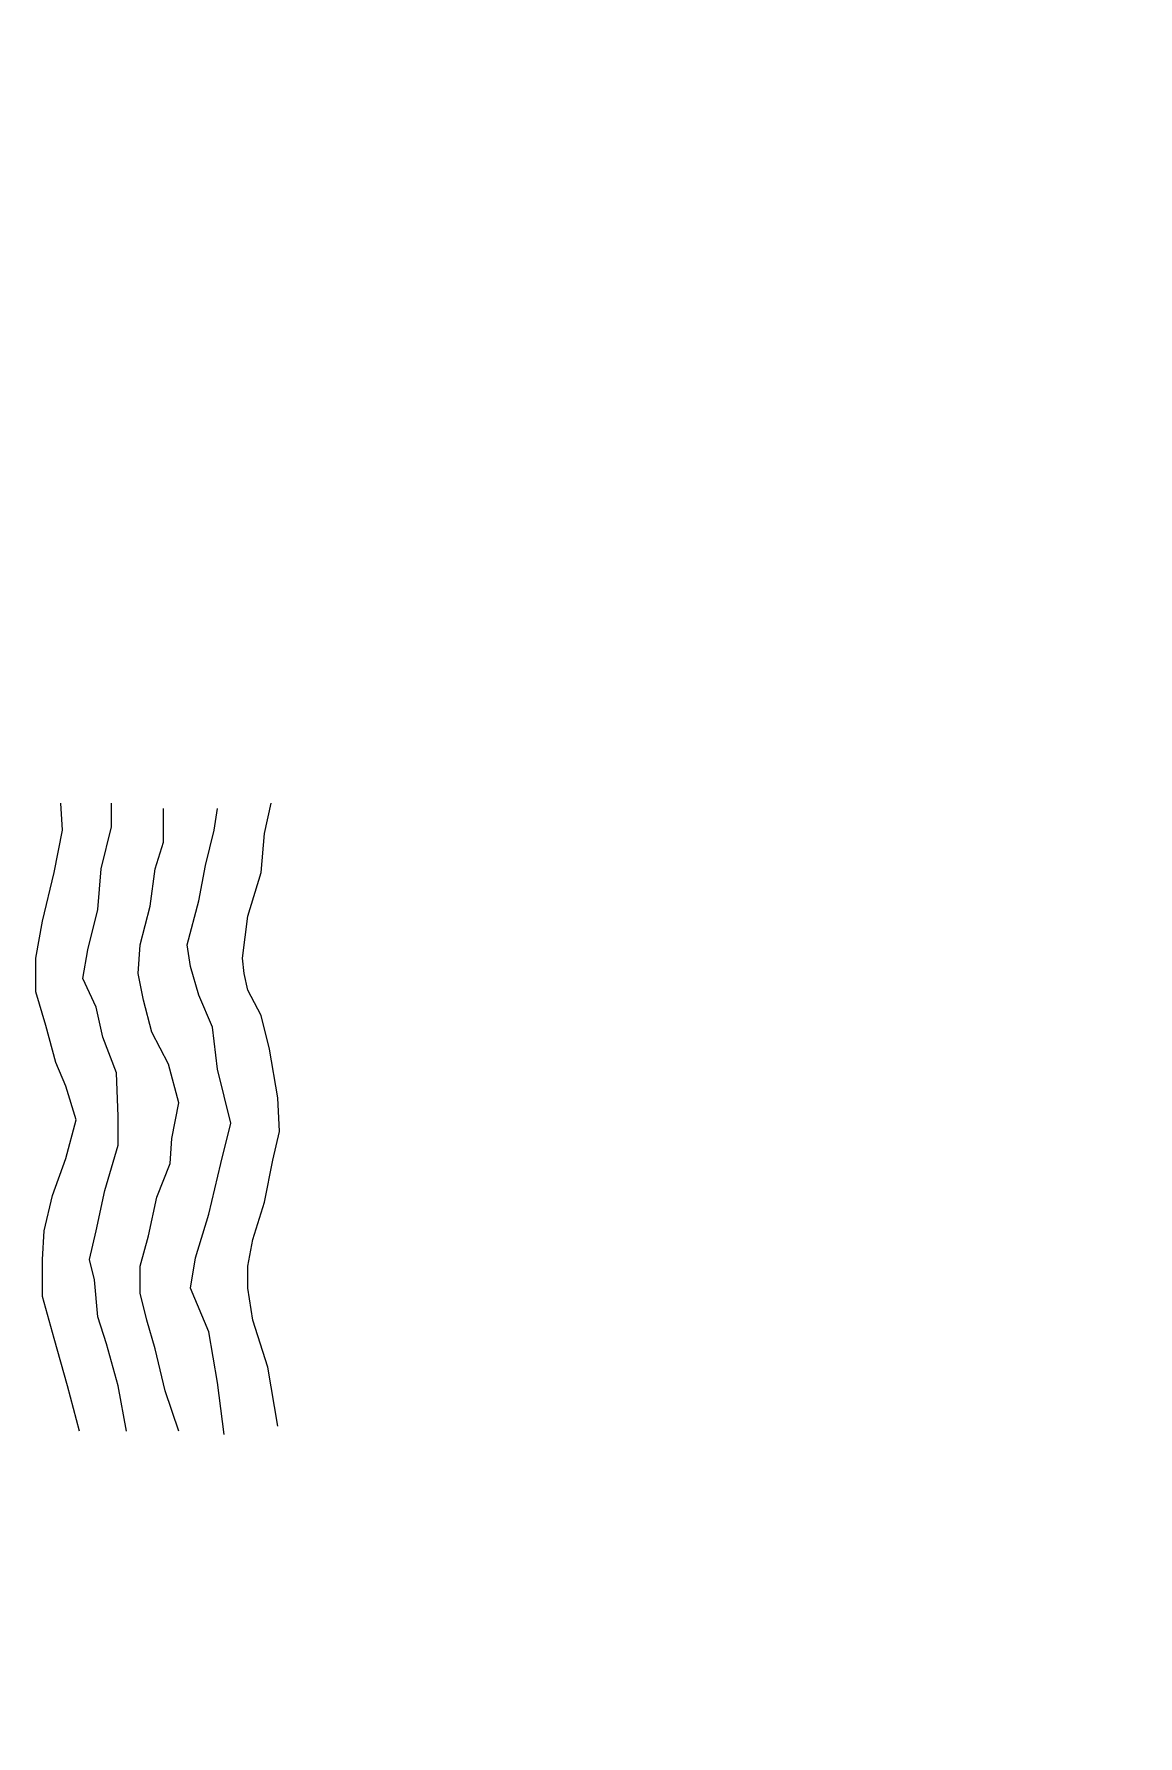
# Model space of a CAD drawing. Extents: x 747954 to 748544, y 4316381 to 4317408.
# Drawn here: x 747998.67 to 748005.23, y 4317247.51 to 4317257.62 of the extents above; entities that cross this region are included whole.
import ezdxf

# ---------------------------------------------------------------- set-up
doc = ezdxf.new("R2010")
doc.units = 0
doc.layers.get('0').update_dxf_attribs({"linetype": 'CONTINUOUS'})

msp = doc.modelspace()

# ---------------------------------------------------------------- linework, layer by layer
at = {"color": 0, "linetype": 'CONTINUOUS'}
for p, q in [((747998.84, 4317252.89), (747998.83, 4317253.05)), ((747998.84, 4317252.89), (747998.83, 4317253.05)), ((747999.13, 4317252.91), (747999.13, 4317253.05)), ((747999.13, 4317252.91), (747999.13, 4317253.05)), ((747999.44, 4317252.82), (747999.44, 4317253.02)), ((747999.44, 4317252.82), (747999.44, 4317253.02)), ((747999.74, 4317252.89), (747999.76, 4317253.02)), ((747999.74, 4317252.89), (747999.76, 4317253.02)), ((748000.04, 4317252.87), (748000.08, 4317253.05)), ((748000.04, 4317252.87), (748000.08, 4317253.05)), ((747998.79, 4317252.64), (747998.84, 4317252.89)), ((747998.79, 4317252.64), (747998.84, 4317252.89)), ((747999.07, 4317252.66), (747999.13, 4317252.91)), ((747999.07, 4317252.66), (747999.13, 4317252.91)), ((747999.69, 4317252.68), (747999.74, 4317252.89)), ((747999.69, 4317252.68), (747999.74, 4317252.89)), ((747999.39, 4317252.66), (747999.44, 4317252.82)), ((747999.39, 4317252.66), (747999.44, 4317252.82)), ((748000.02, 4317252.64), (748000.04, 4317252.87)), ((748000.02, 4317252.64), (748000.04, 4317252.87)), ((747999.65, 4317252.47), (747999.69, 4317252.68)), ((747999.65, 4317252.47), (747999.69, 4317252.68)), ((747998.72, 4317252.35), (747998.79, 4317252.64)), ((747998.72, 4317252.35), (747998.79, 4317252.64)), ((747999.05, 4317252.42), (747999.07, 4317252.66)), ((747999.05, 4317252.42), (747999.07, 4317252.66)), ((747999.36, 4317252.44), (747999.39, 4317252.66)), ((747999.36, 4317252.44), (747999.39, 4317252.66)), ((747999.94, 4317252.38), (748000.02, 4317252.64)), ((747999.94, 4317252.38), (748000.02, 4317252.64)), ((747998.99, 4317252.18), (747999.05, 4317252.42)), ((747998.99, 4317252.18), (747999.05, 4317252.42)), ((747999.3, 4317252.21), (747999.36, 4317252.44)), ((747999.3, 4317252.21), (747999.36, 4317252.44)), ((747999.58, 4317252.21), (747999.65, 4317252.47)), ((747999.58, 4317252.21), (747999.65, 4317252.47)), ((747999.91, 4317252.13), (747999.94, 4317252.38)), ((747999.91, 4317252.13), (747999.94, 4317252.38)), ((747998.68, 4317252.13), (747998.72, 4317252.35)), ((747998.68, 4317252.13), (747998.72, 4317252.35)), ((747998.96, 4317252.01), (747998.99, 4317252.18)), ((747998.96, 4317252.01), (747998.99, 4317252.18)), ((747999.29, 4317252.04), (747999.3, 4317252.21)), ((747999.29, 4317252.04), (747999.3, 4317252.21)), ((747999.6, 4317252.08), (747999.58, 4317252.21)), ((747999.6, 4317252.08), (747999.58, 4317252.21)), ((747998.68, 4317251.93), (747998.68, 4317252.13)), ((747998.68, 4317251.93), (747998.68, 4317252.13)), ((747999.65, 4317251.91), (747999.6, 4317252.08)), ((747999.65, 4317251.91), (747999.6, 4317252.08)), ((747999.92, 4317252.04), (747999.91, 4317252.13)), ((747999.92, 4317252.04), (747999.91, 4317252.13)), ((747999.04, 4317251.84), (747998.96, 4317252.01)), ((747999.04, 4317251.84), (747998.96, 4317252.01)), ((747999.32, 4317251.88), (747999.29, 4317252.04)), ((747999.32, 4317251.88), (747999.29, 4317252.04)), ((747999.94, 4317251.94), (747999.92, 4317252.04)), ((747999.94, 4317251.94), (747999.92, 4317252.04)), ((747998.74, 4317251.73), (747998.68, 4317251.93)), ((747998.74, 4317251.73), (747998.68, 4317251.93)), ((747999.37, 4317251.69), (747999.32, 4317251.88)), ((747999.37, 4317251.69), (747999.32, 4317251.88)), ((747999.73, 4317251.72), (747999.65, 4317251.91)), ((747999.73, 4317251.72), (747999.65, 4317251.91)), ((748000.02, 4317251.79), (747999.94, 4317251.94)), ((748000.02, 4317251.79), (747999.94, 4317251.94)), ((747999.08, 4317251.66), (747999.04, 4317251.84)), ((747999.08, 4317251.66), (747999.04, 4317251.84)), ((748000.07, 4317251.59), (748000.02, 4317251.79)), ((748000.07, 4317251.59), (748000.02, 4317251.79)), ((747998.8, 4317251.51), (747998.74, 4317251.73)), ((747998.8, 4317251.51), (747998.74, 4317251.73)), ((747999.47, 4317251.5), (747999.37, 4317251.69)), ((747999.47, 4317251.5), (747999.37, 4317251.69)), ((747999.76, 4317251.47), (747999.73, 4317251.72)), ((747999.76, 4317251.47), (747999.73, 4317251.72)), ((747999.16, 4317251.45), (747999.08, 4317251.66)), ((747999.16, 4317251.45), (747999.08, 4317251.66)), ((748000.12, 4317251.3), (748000.07, 4317251.59)), ((748000.12, 4317251.3), (748000.07, 4317251.59)), ((747998.86, 4317251.37), (747998.8, 4317251.51)), ((747998.86, 4317251.37), (747998.8, 4317251.51)), ((747999.53, 4317251.27), (747999.47, 4317251.5)), ((747999.53, 4317251.27), (747999.47, 4317251.5)), ((747999.84, 4317251.15), (747999.76, 4317251.47)), ((747999.84, 4317251.15), (747999.76, 4317251.47)), ((747998.92, 4317251.17), (747998.86, 4317251.37)), ((747998.92, 4317251.17), (747998.86, 4317251.37)), ((747999.17, 4317251.19), (747999.16, 4317251.45)), ((747999.17, 4317251.19), (747999.16, 4317251.45)), ((747999.49, 4317251.06), (747999.53, 4317251.27)), ((747999.49, 4317251.06), (747999.53, 4317251.27)), ((748000.13, 4317251.1), (748000.12, 4317251.3)), ((748000.13, 4317251.1), (748000.12, 4317251.3)), ((747998.86, 4317250.94), (747998.92, 4317251.17)), ((747998.86, 4317250.94), (747998.92, 4317251.17)), ((747999.17, 4317251.02), (747999.17, 4317251.19)), ((747999.17, 4317251.02), (747999.17, 4317251.19)), ((747999.78, 4317250.91), (747999.84, 4317251.15)), ((747999.78, 4317250.91), (747999.84, 4317251.15)), ((748000.09, 4317250.93), (748000.13, 4317251.1)), ((748000.09, 4317250.93), (748000.13, 4317251.1)), ((747999.09, 4317250.75), (747999.17, 4317251.02)), ((747999.09, 4317250.75), (747999.17, 4317251.02)), ((747999.48, 4317250.91), (747999.49, 4317251.06)), ((747999.48, 4317250.91), (747999.49, 4317251.06)), ((747998.78, 4317250.72), (747998.86, 4317250.94)), ((747998.78, 4317250.72), (747998.86, 4317250.94)), ((747999.4, 4317250.71), (747999.48, 4317250.91)), ((747999.4, 4317250.71), (747999.48, 4317250.91)), ((747999.71, 4317250.61), (747999.78, 4317250.91)), ((747999.71, 4317250.61), (747999.78, 4317250.91)), ((748000.04, 4317250.68), (748000.09, 4317250.93)), ((748000.04, 4317250.68), (748000.09, 4317250.93)), ((747998.73, 4317250.51), (747998.78, 4317250.72)), ((747998.73, 4317250.51), (747998.78, 4317250.72)), ((747999.04, 4317250.51), (747999.09, 4317250.75)), ((747999.04, 4317250.51), (747999.09, 4317250.75)), ((747999.35, 4317250.48), (747999.4, 4317250.71)), ((747999.35, 4317250.48), (747999.4, 4317250.71)), ((747999.97, 4317250.46), (748000.04, 4317250.68)), ((747999.97, 4317250.46), (748000.04, 4317250.68)), ((747999.63, 4317250.35), (747999.71, 4317250.61)), ((747999.63, 4317250.35), (747999.71, 4317250.61)), ((747998.72, 4317250.34), (747998.73, 4317250.51)), ((747998.72, 4317250.34), (747998.73, 4317250.51)), ((747999, 4317250.34), (747999.04, 4317250.51)), ((747999, 4317250.34), (747999.04, 4317250.51)), ((747999.3, 4317250.3), (747999.35, 4317250.48)), ((747999.3, 4317250.3), (747999.35, 4317250.48)), ((747999.94, 4317250.3), (747999.97, 4317250.46)), ((747999.94, 4317250.3), (747999.97, 4317250.46)), ((747998.72, 4317250.12), (747998.72, 4317250.34)), ((747998.72, 4317250.12), (747998.72, 4317250.34)), ((747999.03, 4317250.22), (747999, 4317250.34)), ((747999.03, 4317250.22), (747999, 4317250.34)), ((747999.3, 4317250.14), (747999.3, 4317250.3)), ((747999.3, 4317250.14), (747999.3, 4317250.3)), ((747999.6, 4317250.17), (747999.63, 4317250.35)), ((747999.6, 4317250.17), (747999.63, 4317250.35)), ((747999.94, 4317250.17), (747999.94, 4317250.3)), ((747999.94, 4317250.17), (747999.94, 4317250.3)), ((747999.05, 4317250), (747999.03, 4317250.22)), ((747999.05, 4317250), (747999.03, 4317250.22)), ((747999.71, 4317249.91), (747999.6, 4317250.17)), ((747999.71, 4317249.91), (747999.6, 4317250.17)), ((747999.97, 4317249.98), (747999.94, 4317250.17)), ((747999.97, 4317249.98), (747999.94, 4317250.17)), ((747998.79, 4317249.87), (747998.72, 4317250.12)), ((747998.79, 4317249.87), (747998.72, 4317250.12)), ((747999.34, 4317249.98), (747999.3, 4317250.14)), ((747999.34, 4317249.98), (747999.3, 4317250.14)), ((747999.1, 4317249.84), (747999.05, 4317250)), ((747999.1, 4317249.84), (747999.05, 4317250)), ((747999.39, 4317249.81), (747999.34, 4317249.98)), ((747999.39, 4317249.81), (747999.34, 4317249.98)), ((748000.06, 4317249.7), (747999.97, 4317249.98)), ((748000.06, 4317249.7), (747999.97, 4317249.98)), ((747998.87, 4317249.59), (747998.79, 4317249.87)), ((747998.87, 4317249.59), (747998.79, 4317249.87)), ((747999.76, 4317249.61), (747999.71, 4317249.91)), ((747999.76, 4317249.61), (747999.71, 4317249.91)), ((747999.17, 4317249.59), (747999.1, 4317249.84)), ((747999.17, 4317249.59), (747999.1, 4317249.84)), ((747999.45, 4317249.56), (747999.39, 4317249.81)), ((747999.45, 4317249.56), (747999.39, 4317249.81)), ((748000.12, 4317249.35), (748000.06, 4317249.7)), ((748000.12, 4317249.35), (748000.06, 4317249.7)), ((747998.94, 4317249.32), (747998.87, 4317249.59)), ((747998.94, 4317249.32), (747998.87, 4317249.59)), ((747999.22, 4317249.32), (747999.17, 4317249.59)), ((747999.22, 4317249.32), (747999.17, 4317249.59)), ((747999.53, 4317249.32), (747999.45, 4317249.56)), ((747999.53, 4317249.32), (747999.45, 4317249.56)), ((747999.8, 4317249.3), (747999.76, 4317249.61)), ((747999.8, 4317249.3), (747999.76, 4317249.61))]:
    msp.add_line(p, q, dxfattribs=at)

# ---------------------------------------------------------------- meshes
mesh = msp.add_polyface(dxfattribs=at)
corners = [(747954.5, 4316381), (747954.5, 4316381), (747954.5, 4316571.962), (748262.5, 4316381), (747954.5, 4316746.493), (748544, 4316381), (747954.5, 4317407.5), (748544, 4317042.007), (748544, 4317407.5)]
mesh.append_faces([[corners[k] for k in face] for face in [(0, 1, 3, 2), (2, 3, 5, 4), (4, 5, 7, 6), (6, 7, 8, 8)]], dxfattribs={"vtx0": -1, "vtx2": -1, "color": 0})
mesh = msp.add_polyface(dxfattribs=at)
corners = [(747964.5, 4317221), (747964.5, 4317221), (747964.5, 4317395.271), (748245.58, 4317221), (747964.5, 4317401.5), (748245.58, 4317227.229), (748245.58, 4317401.5)]
mesh.append_faces([[corners[k] for k in face] for face in [(0, 1, 3, 2), (2, 3, 5, 4), (4, 5, 6, 6)]], dxfattribs={"vtx0": -1, "vtx2": -1, "color": 0})

doc.saveas('drawing.dxf')
